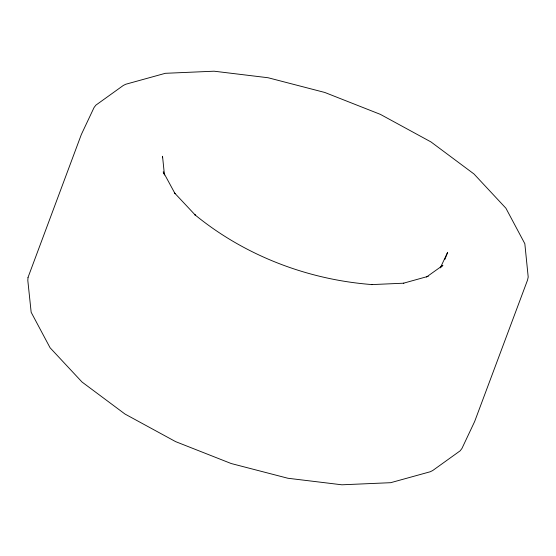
<?xml version="1.0" encoding="UTF-8"?>
<svg xmlns="http://www.w3.org/2000/svg" width="556" height="556" viewBox="0 0 556 556"><rect width="100%" height="100%" fill="white"/><g stroke="black" fill="none" stroke-linecap="round" stroke-linejoin="round"><path stroke-width="0.83" d="M444.876 259.409L447.643 252.327L440.289 267.895M440.741 267.415L442.896 265.337L426.48 277.034M403.517 283.199L428.266 276.304M403.837 283.192L371.498 284.609L372.374 284.602C307.927 279.793 244.709 255.69 194.663 214.567L195.392 215.207L174.341 192.744L175.091 193.731L163.221 171.846L164.319 174.48M164.458 175.036L162.533 156.264L162.554 157.779M28.008 277.465L27.814 280.481L31.164 312.284L50.082 347.771L82.017 382.021L125.003 414.053L175.64 441.638L231.206 463.537L287.918 478.257L341.912 484.797L390.68 482.691L430.233 471.752L432.7 470.536L460.118 450.853L461.939 448.477L474.643 421.538L527.568 279.995L528.2 277.034L524.836 243.716L505.918 208.229L473.983 173.979L430.997 141.947L380.36 114.362L324.794 92.463L268.082 77.743L214.088 71.203L165.32 73.309L125.767 84.248L123.3 85.464L95.882 105.147L94.061 107.523L81.357 134.462L28.008 277.465"/></g></svg>
